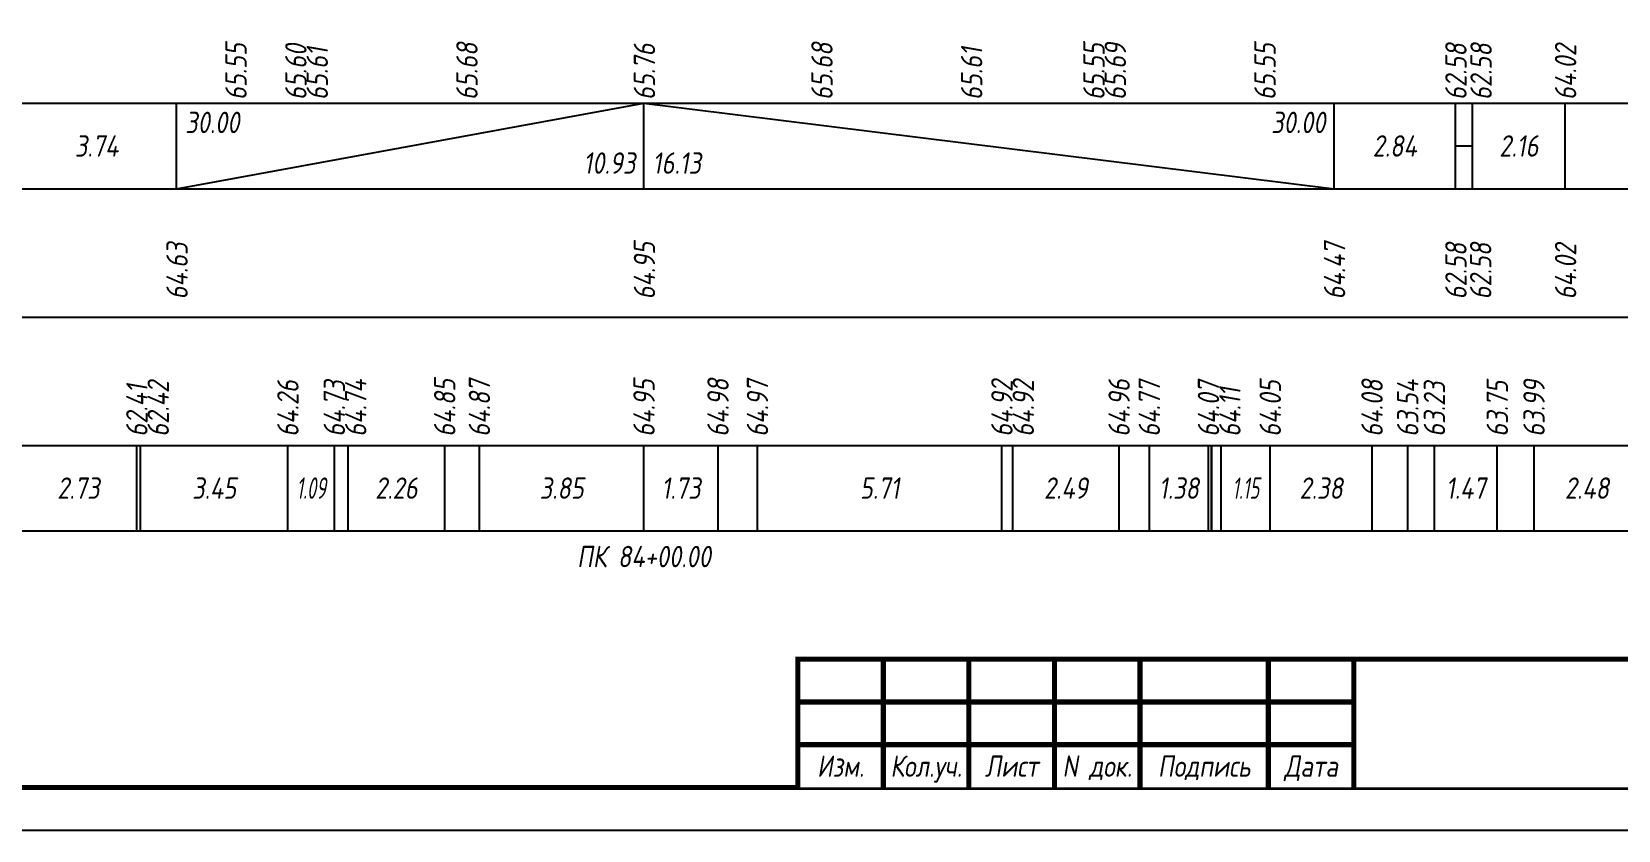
# Model space of a CAD drawing. Extents: x -717 to 1451, y -133302 to 233.
# Drawn here: x 110.4 to 295.9, y -132381.4 to -132288.1 of the extents above; entities that cross this region are included whole.
import ezdxf
from ezdxf.enums import TextEntityAlignment as Align

# ---------------------------------------------------------------- set-up
doc = ezdxf.new("R2010")
doc.units = 0
for name, color, linetype in [('Зарамочное оформление', 7, 'Continuous'), ('Код_510', 7, 'Continuous'), ('Код_514', 1, 'Continuous'), ('Код_516', 1, 'Continuous'), ('Подписи поперечников', 7, 'Continuous'), ('Таблица', 7, 'Continuous')]:
    doc.layers.add(name, color=color, linetype=linetype)
doc.styles.add('М', font='romand.shx', dxfattribs={"width": 0.8, "oblique": 10, "height": 2.5})

msp = doc.modelspace()

# ---------------------------------------------------------------- linework, layer by layer
at = {"flags": 128}
msp.add_lwpolyline([(-30.054, -132381.421), (389.946, -132381.421), (389.946, -132084.421), (-30.054, -132084.421)], close=True, dxfattribs=at)
at = {"const_width": 0.6, "flags": 128}
msp.add_lwpolyline([(-10.054, -132376.421), (384.946, -132376.421), (384.946, -132089.421), (-10.054, -132089.421)], close=True, dxfattribs=at)
at = {"layer": 'Код_510'}
for p, q in [((122.673, -132346.421), (122.673, -132336.421)), ((123.102, -132346.421), (123.102, -132336.421)), ((140.331, -132346.421), (140.331, -132336.421)), ((145.762, -132346.421), (145.762, -132336.421)), ((147.363, -132346.421), (147.363, -132336.421)), ((158.665, -132346.421), (158.665, -132336.421)), ((162.725, -132346.421), (162.725, -132336.421)), ((181.961, -132346.421), (181.961, -132336.421)), ((190.616, -132346.421), (190.616, -132336.421)), ((195.229, -132346.421), (195.229, -132336.421)), ((223.801, -132346.421), (223.801, -132336.421)), ((225.062, -132346.421), (225.062, -132336.421)), ((237.505, -132346.421), (237.505, -132336.421)), ((241.039, -132346.421), (241.039, -132336.421)), ((247.952, -132346.421), (247.952, -132336.421)), ((248.283, -132346.421), (248.283, -132336.421)), ((248.328, -132346.421), (248.328, -132336.421)), ((249.425, -132346.421), (249.425, -132336.421)), ((255.171, -132346.421), (255.171, -132336.421)), ((267.075, -132346.421), (267.075, -132336.421)), ((271.244, -132346.421), (271.244, -132336.421)), ((274.366, -132346.421), (274.366, -132336.421)), ((281.715, -132346.421), (281.715, -132336.421)), ((286.005, -132346.421), (286.005, -132336.421))]:
    msp.add_line(p, q, dxfattribs=at)
at = {"layer": 'Код_516'}
for p, q in [((127.319, -132306.421), (127.319, -132296.421)), ((127.319, -132306.421), (181.961, -132296.421)), ((181.961, -132306.421), (181.961, -132296.421)), ((181.961, -132296.421), (262.633, -132306.421)), ((262.633, -132306.421), (262.633, -132296.421)), ((276.823, -132306.421), (276.823, -132296.421)), ((278.823, -132306.421), (278.823, -132296.421)), ((289.643, -132306.421), (289.643, -132296.421)), ((276.823, -132301.421), (278.823, -132301.421))]:
    msp.add_line(p, q, dxfattribs=at)
at = {"layer": 'Таблица'}
for p, q in [((80, -132296.421), (314.697, -132296.421)), ((79.946, -132306.421), (314.643, -132306.421)), ((79.946, -132321.421), (314.643, -132321.421)), ((79.946, -132336.421), (314.643, -132336.421)), ((79.946, -132346.421), (314.643, -132346.421))]:
    msp.add_line(p, q, dxfattribs=at)

# ---------------------------------------------------------------- texts
at = {"layer": 'Код_510', "style": 'М', "oblique": 10, "width": 0.8}
for s, p in [('62.41', (122.673, -132335.421)), ('62.42', (125.173, -132335.421)), ('64.26', (140.331, -132335.421)), ('64.73', (145.762, -132335.421)), ('64.74', (148.262, -132335.421)), ('64.85', (158.665, -132335.421)), ('64.87', (162.725, -132335.421)), ('64.95', (181.961, -132335.421)), ('64.98', (190.616, -132335.421)), ('64.97', (195.229, -132335.421)), ('64.92', (223.801, -132335.421)), ('64.92', (226.301, -132335.421)), ('64.96', (237.505, -132335.421)), ('64.77', (241.039, -132335.421)), ('64.07', (247.952, -132335.421)), ('64.05', (255.171, -132335.421)), ('64.08', (267.075, -132335.421)), ('63.54', (271.244, -132335.421)), ('63.23', (274.366, -132335.421)), ('63.75', (281.715, -132335.421)), ('63.99', (286.005, -132335.421)), ('64.11', (250.452, -132335.421))]:
    msp.add_text(s, height=2.5, rotation=90, dxfattribs=at).set_placement(p, align=Align.MIDDLE_LEFT)
at = {"layer": 'Код_510', "style": 'М', "oblique": 10}
for s, width, p in [('2.73', 0.8, (115.84, -132341.421)), ('3.45', 0.8, (131.717, -132341.421)), ('1.09', 0.6, (143.047, -132341.421)), ('2.26', 0.8, (153.014, -132341.421)), ('3.85', 0.8, (172.343, -132341.421)), ('1.73', 0.8, (186.288, -132341.421)), ('5.71', 0.8, (209.515, -132341.421)), ('2.49', 0.8, (231.283, -132341.421)), ('1.38', 0.8, (244.495, -132341.421)), ('1.15', 0.6, (252.298, -132341.421)), ('2.38', 0.8, (261.123, -132341.421)), ('1.47', 0.8, (278.041, -132341.421)), ('2.48', 0.8, (292.193, -132341.421))]:
    msp.add_text(s, height=2.5, dxfattribs=dict(at, width=width)).set_placement(p, align=Align.MIDDLE_CENTER)
at = {"layer": 'Код_514', "style": 'М', "oblique": 10, "width": 0.8}
for s, p in [('65.55', (134.265, -132296.055)), ('65.60', (141.265, -132296.055)), ('65.61', (143.765, -132296.055)), ('65.68', (161.265, -132296.055)), ('65.76', (182.015, -132296.055)), ('65.68', (202.765, -132296.055)), ('65.61', (220.265, -132296.055)), ('65.55', (234.558, -132296.055)), ('65.69', (237.058, -132296.055)), ('65.55', (254.558, -132296.055)), ('62.58', (276.877, -132296.055)), ('62.58', (279.819, -132296.055)), ('64.02', (289.697, -132296.055))]:
    msp.add_text(s, height=2.5, rotation=90, dxfattribs=at).set_placement(p, align=Align.MIDDLE_LEFT)
at = {"layer": 'Код_516', "style": 'М', "oblique": 10, "width": 0.8}
msp.add_text('30.00', height=2.5, dxfattribs=at).set_placement((128.319, -132297.421), align=Align.TOP_LEFT)
msp.add_text('30.00', height=2.5, dxfattribs=at).set_placement((261.633, -132297.421), align=Align.TOP_RIGHT)
for s, p in [('3.74', (117.973, -132301.421)), ('2.84', (269.728, -132301.421)), ('2.16', (284.233, -132301.421))]:
    msp.add_text(s, height=2.5, dxfattribs=at).set_placement(p, align=Align.MIDDLE_CENTER)
msp.add_text('10.93', height=2.5, dxfattribs=at).set_placement((180.961, -132305.421), align=Align.BOTTOM_RIGHT)
msp.add_text('16.13', height=2.5, dxfattribs=at).set_placement((182.961, -132305.421), align=Align.BOTTOM_LEFT)
for s, p in [('64.63', (127.373, -132319.371)), ('64.95', (182.015, -132319.371)), ('64.47', (262.687, -132319.371)), ('62.58', (276.877, -132319.371)), ('62.58', (279.771, -132319.371)), ('64.02', (289.697, -132319.371))]:
    msp.add_text(s, height=2.5, rotation=90, dxfattribs=at).set_placement(p, align=Align.MIDDLE_LEFT)
at = {"layer": 'Подписи поперечников', "style": 'М', "oblique": 10, "width": 0.8}
msp.add_text('ПК 84+00.00', height=2.5, dxfattribs=at).set_placement((181.961, -132351.421), align=Align.BOTTOM_CENTER)

# ---------------------------------------------------------------- next in the draw order: wipeouts: each hides what was drawn before it
at = {"linetype": 'Continuous'}
msp.add_wipeout([(199.946, -132361.421), (384.946, -132361.421), (384.946, -132376.421), (199.946, -132376.421)], dxfattribs=at).dxf.layer = 'Зарамочное оформление'

# ---------------------------------------------------------------- next in the draw order: linework, layer by layer
at = {"layer": 'Зарамочное оформление', "linetype": 'Continuous', "lineweight": -3, "const_width": 0.6, "flags": 128}
for points in [[(199.946, -132376.421), (199.946, -132361.421), (384.946, -132361.421)], [(209.946, -132361.421), (209.946, -132376.421)], [(219.946, -132361.421), (219.946, -132376.421)], [(229.946, -132361.421), (229.946, -132376.421)], [(239.946, -132361.421), (239.946, -132376.421)], [(254.946, -132361.421), (254.946, -132376.421)], [(264.946, -132361.421), (264.946, -132376.421)], [(199.946, -132366.421), (264.946, -132366.421)], [(199.946, -132371.421), (264.946, -132371.421)]]:
    msp.add_lwpolyline(points, dxfattribs=at)

# ---------------------------------------------------------------- next in the draw order: texts
at = {"layer": 'Зарамочное оформление', "linetype": 'Continuous', "style": 'М', "oblique": 10, "width": 0.8}
for s, p in [('Изм.', (204.946, -132373.921)), ('Кол.уч.', (214.946, -132373.921)), ('Лист', (224.946, -132373.921)), ('N док.', (234.946, -132373.921)), ('Подпись', (247.446, -132373.921)), ('Дата', (259.946, -132373.921))]:
    msp.add_text(s, height=2.5, dxfattribs=at).set_placement(p, align=Align.MIDDLE_CENTER)

doc.saveas('drawing.dxf')
